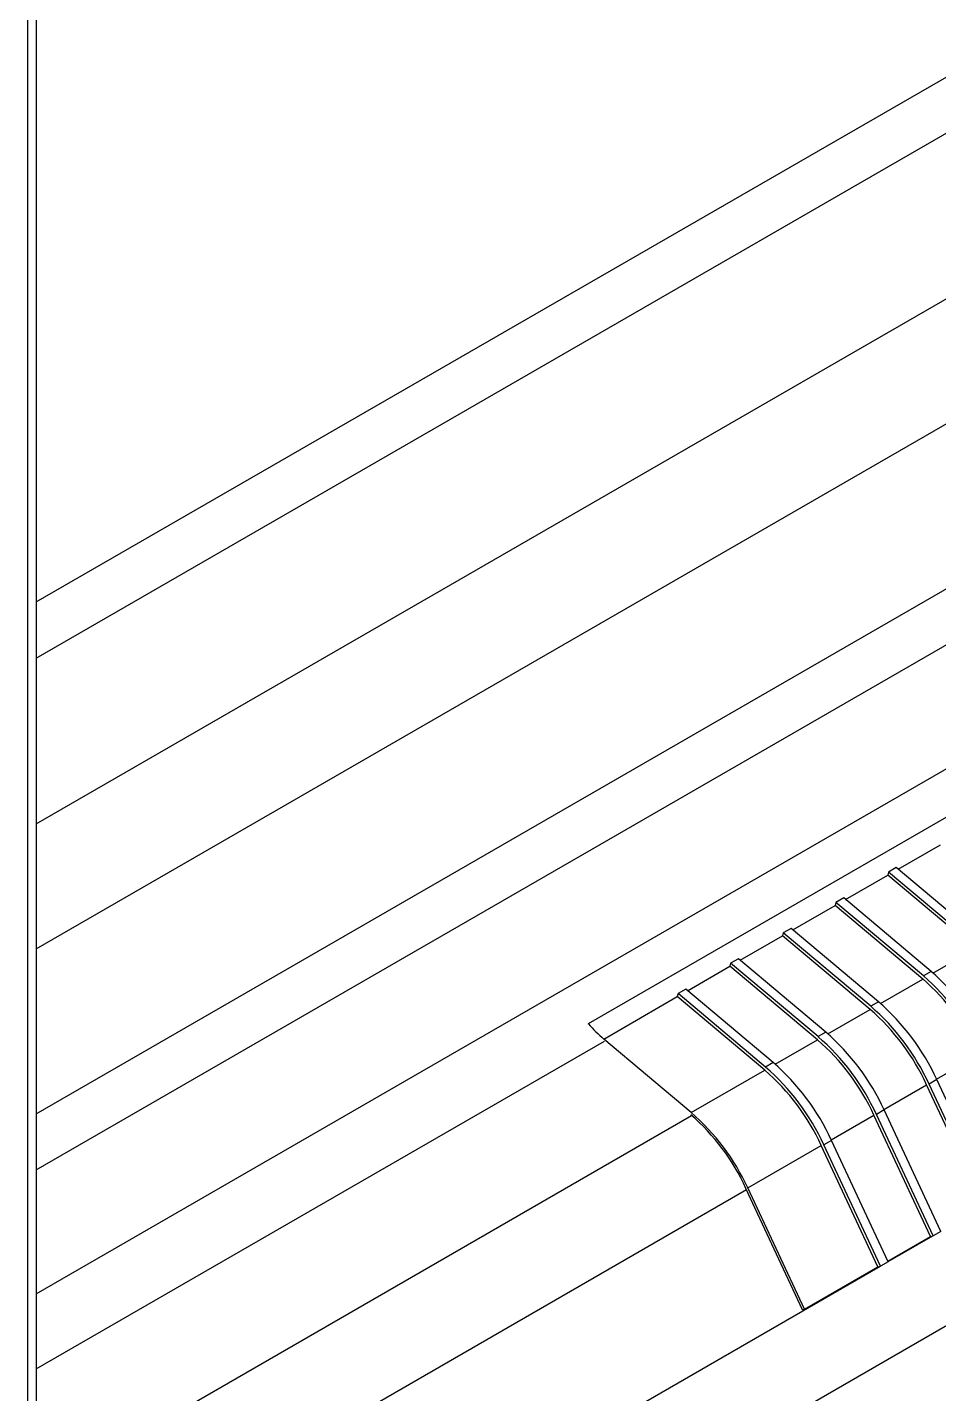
# Model space of a CAD drawing. Extents: x 7 to 135, y 3 to 97.
# Drawn here: x 20.519 to 22.6, y 10.928 to 14.049 of the extents above; entities that cross this region are included whole.
import ezdxf

# ---------------------------------------------------------------- set-up
doc = ezdxf.new("R2010")
doc.units = 0
doc.header["$MEASUREMENT"] = 0
doc.layers.add('OBJECT', color=7, linetype='CONTINUOUS')

msp = doc.modelspace()

# ---------------------------------------------------------------- linework, layer by layer
at = {"layer": 'OBJECT'}
for p, q in [((20.5392, 12.7363), (25.4573, 15.5754)), ((20.5392, 15.3694), (20.5392, 9.8373)), ((20.5187, 15.3408), (20.5187, 9.8088)), ((20.5392, 12.6079), (25.2809, 15.3452)), ((20.5392, 12.2295), (25.5029, 15.095)), ((20.5392, 11.9437), (25.6205, 14.8771)), ((20.5392, 11.4391), (26.0176, 14.6017)), ((20.5392, 11.5671), (25.7517, 14.5762)), ((20.5392, 11.156), (26.1167, 14.3759)), ((21.8002, 11.7729), (24.9822, 13.6098)), ((22.5073, 12.1258), (22.604, 12.1815)), ((22.3871, 12.0564), (22.4838, 12.1121)), ((22.4853, 12.1192), (22.4838, 12.1121)), ((22.6834, 11.9443), (22.4838, 12.1121)), ((22.503, 12.1294), (22.4853, 12.1192)), ((22.6849, 11.9513), (22.4853, 12.1192)), ((22.7026, 11.9615), (22.503, 12.1294)), ((22.3651, 12.0498), (22.3635, 12.0427)), ((22.3828, 12.06), (22.3651, 12.0498)), ((22.5647, 11.8819), (22.3651, 12.0498)), ((22.5824, 11.8922), (22.3828, 12.06)), ((22.2669, 11.987), (22.3635, 12.0427)), ((22.5632, 11.8749), (22.3635, 12.0427)), ((22.2626, 11.9906), (22.2449, 11.9804)), ((22.4622, 11.8228), (22.2626, 11.9906)), ((22.1467, 11.9176), (22.2433, 11.9734)), ((22.2449, 11.9804), (22.2433, 11.9734)), ((22.4429, 11.8055), (22.2433, 11.9734)), ((22.4445, 11.8126), (22.2449, 11.9804)), ((22.5867, 11.8885), (22.6834, 11.9443)), ((22.0265, 11.8482), (22.1231, 11.904)), ((22.1247, 11.911), (22.1231, 11.904)), ((22.3227, 11.7361), (22.1231, 11.904)), ((22.1424, 11.9212), (22.1247, 11.911)), ((22.3243, 11.7432), (22.1247, 11.911)), ((22.342, 11.7534), (22.1424, 11.9212)), ((22.4665, 11.8191), (22.5632, 11.8749)), ((22.5824, 11.8922), (22.5647, 11.8819)), ((21.835, 11.7376), (22.0029, 11.8346)), ((22.0045, 11.8416), (22.0029, 11.8346)), ((22.2025, 11.6667), (22.0029, 11.8346)), ((22.0222, 11.8518), (22.0045, 11.8416)), ((22.2041, 11.6738), (22.0045, 11.8416)), ((22.2218, 11.684), (22.0222, 11.8518)), ((22.3463, 11.7497), (22.4429, 11.8055)), ((22.4622, 11.8228), (22.4445, 11.8126)), ((21.8002, 11.7729), (21.7992, 11.7713)), ((22.0346, 11.5698), (21.835, 11.7376)), ((22.342, 11.7534), (22.3243, 11.7432)), ((20.5392, 10.9841), (21.8363, 11.7329)), ((22.2261, 11.6803), (22.3227, 11.7361)), ((22.2218, 11.684), (22.2041, 11.6738)), ((22.5948, 11.6464), (22.6922, 11.7027)), ((22.0346, 11.5698), (22.2025, 11.6667)), ((22.5954, 11.6451), (22.5777, 11.6349)), ((22.6998, 11.4212), (22.5954, 11.6451)), ((22.4746, 11.5771), (22.572, 11.6333)), ((22.6809, 11.3999), (22.572, 11.6333)), ((22.6897, 11.3949), (22.5777, 11.6349)), ((20.5392, 10.6993), (22.0355, 11.5631)), ((22.3544, 11.5077), (22.4518, 11.5639)), ((22.5812, 11.2867), (22.4518, 11.5639)), ((22.4752, 11.5757), (22.4575, 11.5655)), ((22.5869, 11.2882), (22.4575, 11.5655)), ((22.6045, 11.2984), (22.4752, 11.5757)), ((22.1637, 11.3976), (22.3316, 11.4945)), ((22.461, 11.2173), (22.3316, 11.4945)), ((22.355, 11.5063), (22.3373, 11.4961)), ((22.4667, 11.2188), (22.3373, 11.4961)), ((22.4843, 11.229), (22.355, 11.5063)), ((20.5392, 10.4577), (22.1609, 11.3939)), ((22.289, 11.1192), (22.1597, 11.3965)), ((22.293, 11.1203), (22.1637, 11.3976)), ((22.4837, 11.2304), (22.5812, 11.2867)), ((22.4843, 11.2292), (22.5864, 11.2881)), ((22.5812, 11.2867), (22.5869, 11.2882)), ((22.6045, 11.2984), (22.5869, 11.2882)), ((20.61, 10.1472), (22.4662, 11.2187)), ((22.293, 11.1203), (22.461, 11.2173)), ((22.461, 11.2173), (22.4667, 11.2188)), ((22.4843, 11.229), (22.4667, 11.2188)), ((20.7457, 10.003), (22.6996, 11.131)), ((22.289, 11.1192), (22.293, 11.1203))]:
    msp.add_line(p, q, dxfattribs=at)
for centre, radius, start, end in [((22.2305, 11.491), 0.508, 24.6321, 49.0885), ((22.2214, 11.4858), 0.5242, 24.6321, 49.0885), ((22.2391, 11.496), 0.5242, 24.6321, 49.0885), ((22.1103, 11.4216), 0.508, 24.6321, 49.0885), ((22.1012, 11.4164), 0.5242, 24.6321, 49.0885), ((22.1189, 11.4266), 0.5242, 24.6321, 49.0885), ((22.0149, 11.9499), 0.2783, 219.517, 229.7242), ((21.981, 11.347), 0.5242, 24.6321, 49.0885), ((21.9987, 11.3572), 0.5242, 24.6321, 49.0885), ((21.9901, 11.3522), 0.508, 24.6321, 49.0885), ((21.8785, 11.2878), 0.5242, 24.6321, 49.0885), ((21.8698, 11.2828), 0.508, 24.6321, 49.0885), ((21.8608, 11.2776), 0.5242, 24.6321, 49.0885), ((21.7082, 11.1895), 0.4967, 24.6321, 49.0885), ((21.7019, 11.1859), 0.508, 24.6321, 49.0885)]:
    msp.add_arc(centre, radius, start, end, dxfattribs=at)

doc.saveas('drawing.dxf')
